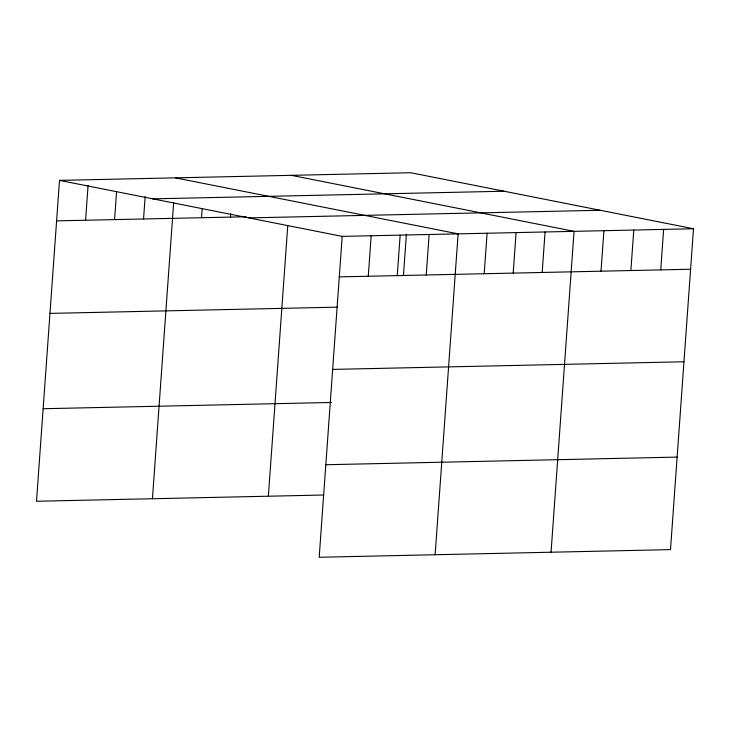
<?xml version="1.0" encoding="UTF-8"?>
<svg xmlns="http://www.w3.org/2000/svg" width="730" height="730" viewBox="0 0 730 730"><rect width="100%" height="100%" fill="white"/><g stroke="black" fill="none" stroke-linecap="round" stroke-linejoin="round"><path stroke-width="1.09" d="M59.504 180.374L342.188 236.383L319.192 557.264L670.496 549.626L693.5 228.745L410.808 172.736L59.504 180.374L36.5 501.255L323.664 495.013M85.583 220.241L88.084 185.365M114.564 219.611L116.581 191.488M143.545 218.982L145.161 196.48M152.433 498.736L173.658 202.602M201.517 217.722L202.155 208.725M230.498 217.093L230.735 213.717M268.366 496.217L287.748 225.743M368.267 276.25L371.178 235.754M397.257 275.621L400.159 235.124M403.489 274.918L406.409 234.166M426.238 274.991L429.14 234.494M435.126 554.745L458.121 233.865L175.437 177.855M484.2 273.732L487.102 233.235M513.19 273.102L516.092 232.605M542.171 272.473L545.073 231.976M551.05 552.227L574.054 231.346L291.361 175.337M601.009 271.195L603.92 230.698M630.875 270.547L633.777 230.041M660.732 269.899L663.643 229.393M152.789 198.852L504.102 191.224M56.602 220.871L246.101 216.755M248.903 217.896L600.215 210.267M342.188 236.383L693.5 228.745M339.286 276.88L690.598 269.242M49.968 313.398L337.132 307.157M332.652 369.407L683.964 361.77M43.134 408.727L331.402 402.467M325.817 464.736L677.13 457.099"/></g></svg>
